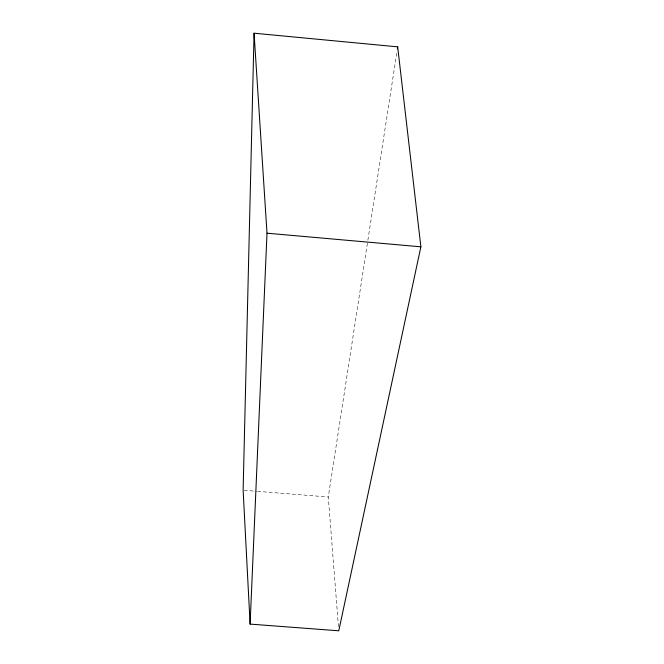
<?xml version="1.0" encoding="UTF-8"?>
<svg xmlns="http://www.w3.org/2000/svg" width="664" height="664" viewBox="0 0 664 664"><rect width="100%" height="100%" fill="white"/><g stroke="black" fill="none" stroke-linecap="round" stroke-linejoin="round"><path stroke-width="0.5" stroke-dasharray="3.32 2.49" d="M338.449 626.683L328.29 497.004L367.715 241.239M367.873 240.21L396.732 52.987M244.144 490.281L256.462 491.26M257.491 491.343L328.29 497.004"/><path stroke-width="1" d="M254.063 33.2L243.124 490.198L250.104 624.102L338.773 630.8L420.876 246.817L397.678 46.853L254.063 33.2L267.003 233.197L250.104 624.102M397.362 48.895L397.678 46.853M267.003 233.197L420.876 246.817"/></g></svg>
